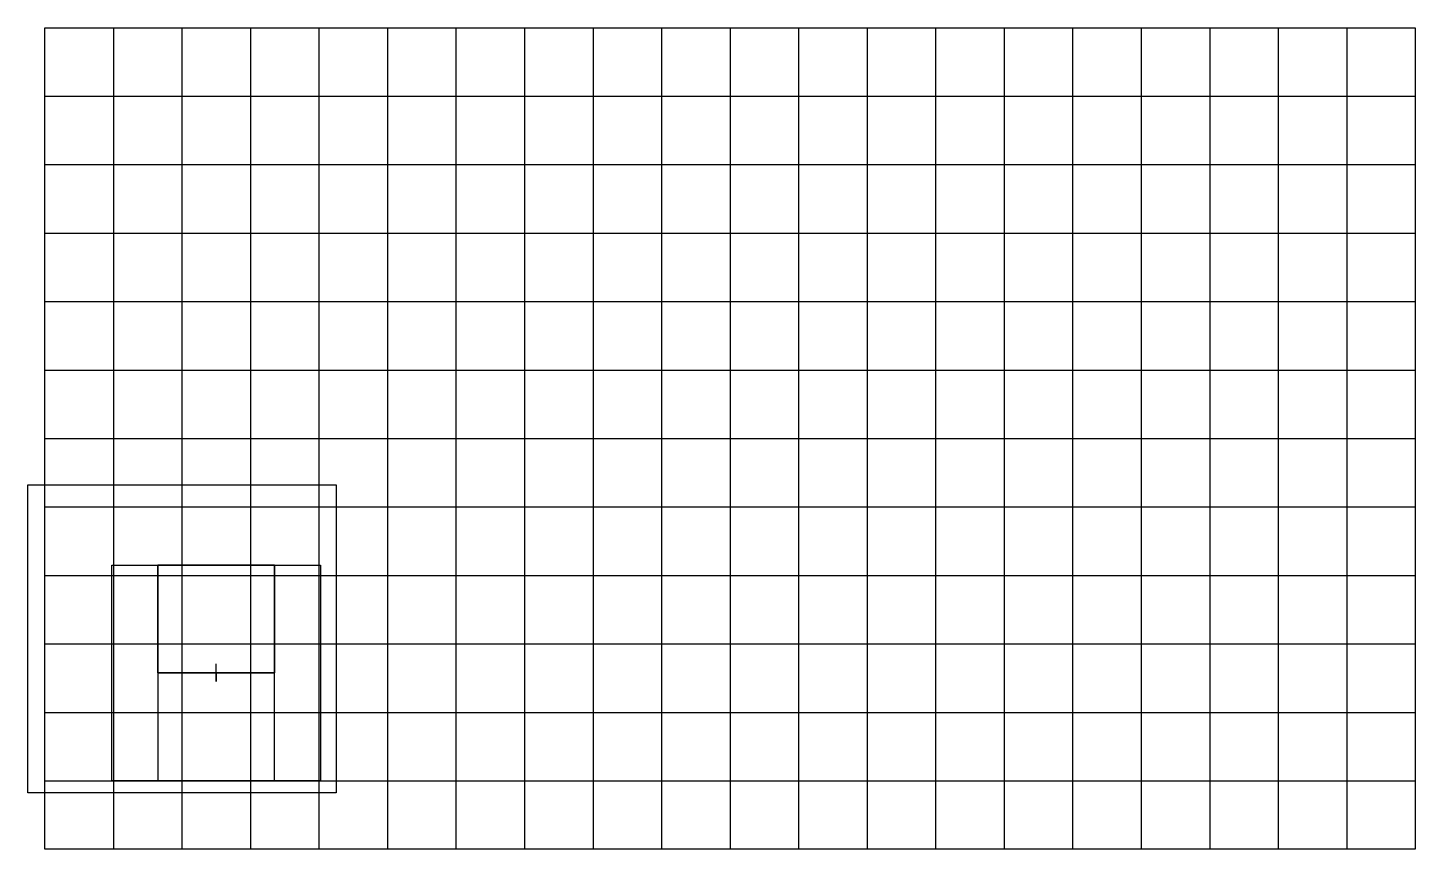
# Model space of a CAD drawing. Header units: millimetres. Extents: x 1151 to 1961, y 892 to 1372.
import ezdxf

# ---------------------------------------------------------------- set-up
doc = ezdxf.new("R2010")
doc.units = ezdxf.units.MM
doc.layers.add('rect', color=7, linetype='Continuous', lineweight=30, true_color=0xa8e1b0)
doc.layers.add('yellowRed', color=2, linetype='Continuous', lineweight=30, true_color=0xffff00)
doc.layers.add('Робот', color=10, linetype='Continuous')
doc.layers.add('сетка', color=7, linetype='Continuous', true_color=0xffe28a)
picture_1 = doc.add_image_def('image1.png', size_in_pixel=(122, 126))

msp = doc.modelspace()

# ---------------------------------------------------------------- linework, layer by layer
at = {"layer": 'rect'}
for p, q in [((1226.54, 994.99), (1226.54, 1057.99)), ((1226.54, 1057.99), (1294.54, 1057.99)), ((1294.54, 1057.99), (1294.54, 994.99)), ((1260.54, 994.99), (1226.54, 994.99)), ((1294.54, 994.99), (1260.54, 994.99))]:
    msp.add_line(p, q, dxfattribs=at)
for points in [[(1226.54, 994.99), (1294.54, 994.99), (1294.54, 1057.99), (1226.54, 1057.99)], [(1226.54, 931.99), (1294.54, 931.99), (1294.54, 994.99), (1226.54, 994.99)]]:
    msp.add_lwpolyline(points, close=True, dxfattribs=at)
at = {"layer": 'yellowRed'}
for p, q in [((1150.54, 994.99), (1150.54, 1104.99)), ((1150.54, 1104.99), (1330.54, 1104.99)), ((1150.54, 924.99), (1150.54, 1104.99)), ((1330.54, 1104.99), (1330.54, 924.99)), ((1260.54, 994.99), (1260.54, 990.05)), ((1330.54, 924.99), (1150.54, 924.99))]:
    msp.add_line(p, q, dxfattribs=at)
at = {"layer": 'yellowRed', "color": 6}
for p, q in [((1260.54, 990.05), (1260.54, 1000.28)), ((1265.49, 994.99), (1255.25, 994.99))]:
    msp.add_line(p, q, dxfattribs=at)
at = {"layer": 'сетка'}
for p, q in [((1160.54, 1371.99), (1960.54, 1371.99)), ((1160.54, 891.99), (1160.54, 1371.99)), ((1160.54, 1371.99), (1960.54, 1371.99)), ((1200.54, 1371.99), (1200.54, 891.99)), ((1240.54, 1371.99), (1240.54, 891.99)), ((1280.54, 1371.99), (1280.54, 891.99)), ((1320.54, 1371.99), (1320.54, 891.99)), ((1360.54, 1371.99), (1360.54, 891.99)), ((1400.54, 1371.99), (1400.54, 891.99)), ((1440.54, 1371.99), (1440.54, 891.99)), ((1480.54, 1371.99), (1480.54, 891.99)), ((1520.54, 1371.99), (1520.54, 891.99)), ((1560.54, 1371.99), (1560.54, 891.99)), ((1600.54, 1371.99), (1600.54, 891.99)), ((1640.54, 1371.99), (1640.54, 891.99)), ((1680.54, 1371.99), (1680.54, 891.99)), ((1720.54, 1371.99), (1720.54, 891.99)), ((1760.54, 1371.99), (1760.54, 891.99)), ((1800.54, 1371.99), (1800.54, 891.99)), ((1840.54, 1371.99), (1840.54, 891.99)), ((1880.54, 1371.99), (1880.54, 891.99)), ((1920.54, 1371.99), (1920.54, 891.99)), ((1960.54, 1371.99), (1960.54, 891.99)), ((1160.54, 1331.99), (1960.54, 1331.99)), ((1160.54, 1291.99), (1960.54, 1291.99)), ((1160.54, 1251.99), (1960.54, 1251.99)), ((1160.54, 1211.99), (1960.54, 1211.99)), ((1160.54, 1171.99), (1960.54, 1171.99)), ((1160.54, 1131.99), (1960.54, 1131.99)), ((1160.54, 1091.99), (1960.54, 1091.99)), ((1160.54, 1051.99), (1960.54, 1051.99)), ((1160.54, 1011.99), (1960.54, 1011.99)), ((1160.54, 971.99), (1960.54, 971.99)), ((1160.54, 931.99), (1960.54, 931.99)), ((1960.54, 891.99), (1160.54, 891.99))]:
    msp.add_line(p, q, dxfattribs=at)

# ---------------------------------------------------------------- pictures from other files: only their frames are drawn
at = {"layer": 'Робот', "color": 7}
image = msp.add_image(picture_1, insert=(1199.54, 931.99), size_in_units=(122, 126), dxfattribs=at)
image.dxf.flags = 7

doc.saveas('drawing.dxf')
